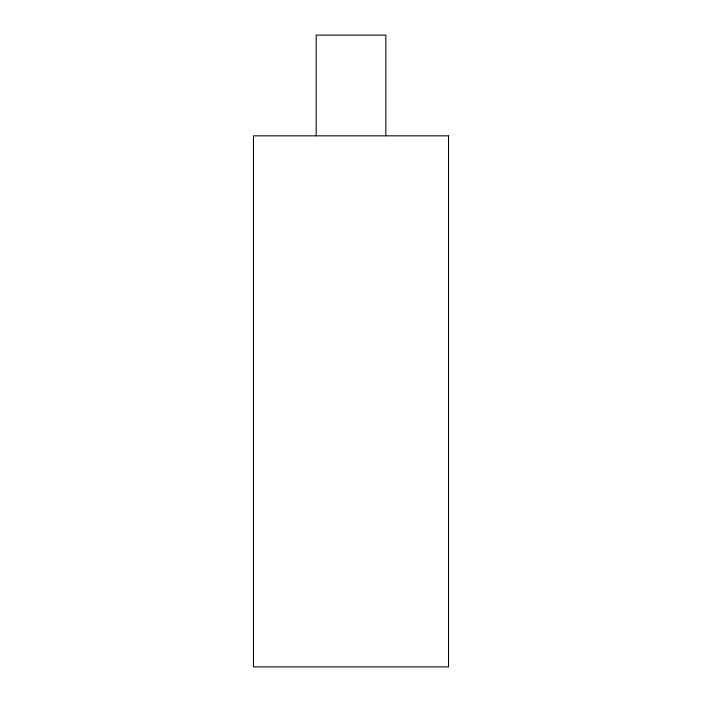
<?xml version="1.0" encoding="UTF-8"?>
<svg xmlns="http://www.w3.org/2000/svg" width="702" height="702" viewBox="0 0 702 702"><rect width="100%" height="100%" fill="white"/><g stroke="black" fill="none" stroke-linecap="round" stroke-linejoin="round"><path stroke-width="1.05" d="M385.819 135.828L385.819 35.1L316.181 35.1L316.181 135.828M448.534 135.828L253.466 135.828L253.466 666.9L448.534 666.9L448.534 135.828"/></g></svg>
